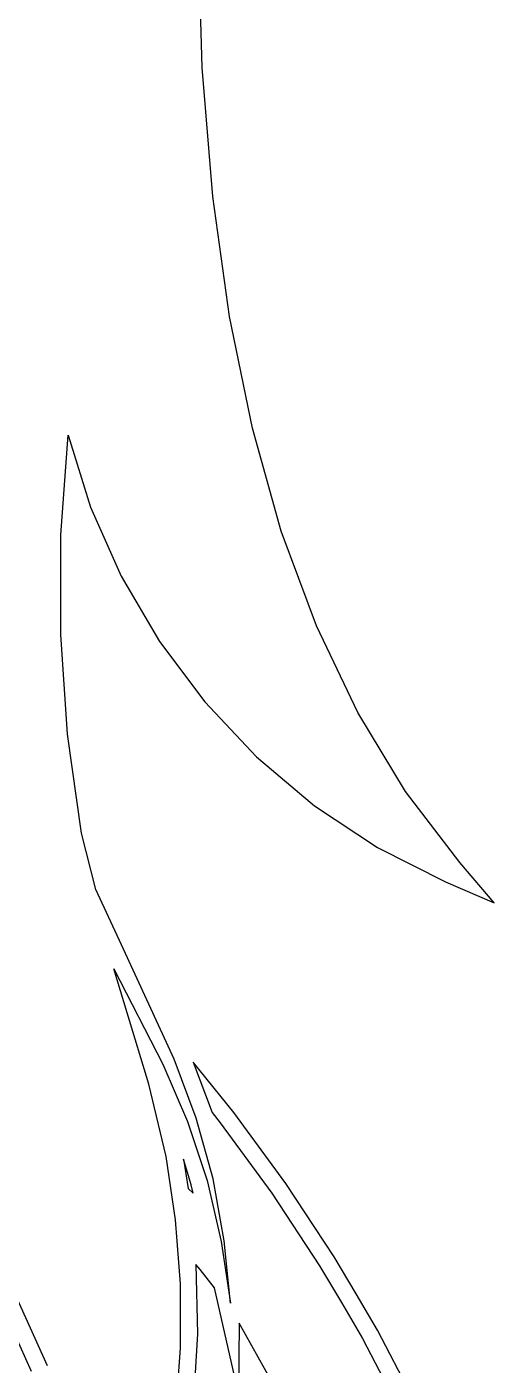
# Model space of a CAD drawing. Extents: x 0 to 151, y 0 to 357.
# Drawn here: x 126.7 to 146.5, y 110.8 to 167.7 of the extents above; entities that cross this region are included whole.
import ezdxf

# ---------------------------------------------------------------- set-up
doc = ezdxf.new("R2010")
doc.units = 0

msp = doc.modelspace()

# ---------------------------------------------------------------- linework, layer by layer
at = {"layer": 'Layer 1'}
for p, q in [((134.127672, 166.00098), (133.972215, 171.341894)), ((134.579909, 160.520632), (134.127672, 166.00098)), ((135.288872, 155.414121), (134.579909, 160.520632)), ((136.256967, 150.674039), (135.288872, 155.414121)), ((128.122626, 146.13848), (128.429252, 150.3752)), ((128.429252, 150.3752), (129.380298, 147.309288)), ((137.486598, 146.292974), (136.256967, 150.674039)), ((129.380298, 147.309288), (130.680899, 144.376151)), ((138.98017, 142.263516), (137.486598, 146.292974)), ((128.114724, 141.895928), (128.122626, 146.13848)), ((130.680899, 144.376151), (132.306666, 141.608264)), ((140.740086, 138.578254), (138.98017, 142.263516)), ((128.405023, 137.663312), (128.114724, 141.895928)), ((132.306666, 141.608264), (134.233208, 139.038101)), ((134.233208, 139.038101), (136.436138, 136.698138)), ((142.768752, 135.229779), (140.740086, 138.578254)), ((128.992996, 133.4564), (128.405023, 137.663312)), ((136.436138, 136.698138), (138.891064, 134.62085)), ((145.068572, 132.21068), (142.768752, 135.229779)), ((138.891064, 134.62085), (141.573599, 132.838713)), ((129.606166, 131.06207), (128.992996, 133.4564)), ((141.573599, 132.838713), (144.459352, 131.3842)), ((146.532932, 130.49362), (145.068572, 132.21068)), ((130.691266, 128.7031), (129.606166, 131.06207)), ((144.459352, 131.3842), (146.532932, 130.49362)), ((132.940576, 123.84546), (130.691266, 128.7031)), ((130.94267, 125.81145), (130.364854, 127.68484)), ((130.364854, 127.68484), (132.457484, 123.63411)), ((131.85828, 122.782909), (130.94267, 125.81145)), ((132.457484, 123.63411), (133.500241, 121.202332)), ((133.872612, 121.335336), (132.940576, 123.84546)), ((135.471142, 121.581613), (133.748162, 123.722723)), ((133.748162, 123.722723), (134.542552, 121.581013)), ((132.591, 119.705), (131.85828, 122.782909)), ((133.500241, 121.202332), (134.332344, 118.69066)), ((134.588046, 118.75511), (133.872612, 121.335336)), ((134.542552, 121.581013), (134.894697, 121.136539)), ((137.678969, 118.567785), (135.471142, 121.581613)), ((134.894697, 121.136539), (137.08056, 118.152875)), ((132.998068, 117.010871), (132.591, 119.705)), ((133.655715, 118.500602), (133.326221, 119.592052)), ((133.326221, 119.592052), (133.526491, 118.350272)), ((133.735, 118.15), (133.655715, 118.500602)), ((134.332344, 118.69066), (134.927878, 116.101814)), ((135.056955, 116.129191), (134.588046, 118.75511)), ((139.730892, 115.445723), (137.678969, 118.567785)), ((133.526491, 118.350272), (133.735, 118.15)), ((133.735, 118.15), (133.735, 118.15)), ((137.08056, 118.152875), (139.112, 115.062)), ((133.203693, 114.297691), (132.998068, 117.010871)), ((134.927878, 116.101814), (135.325633, 113.4753)), ((135.325633, 113.4753), (135.056955, 116.129191)), ((134.041956, 114.906201), (133.859878, 115.121745)), ((133.859878, 115.121745), (133.926533, 112.17267)), ((139.112, 115.062), (140.046767, 113.50051)), ((140.674239, 113.869983), (139.730892, 115.445723)), ((125.895051, 114.459306), (127.534979, 110.817499)), ((134.645, 114.13), (134.041956, 114.906201)), ((126.87583, 110.572), (125.272586, 114.131827)), ((133.207443, 111.576732), (133.203693, 114.297691)), ((135.6618, 109.639477), (134.645, 114.13)), ((134.645, 114.13), (134.645, 114.13)), ((141.570054, 112.324443), (140.674239, 113.869983)), ((140.046767, 113.50051), (140.936049, 111.9663)), ((133.926533, 112.17267), (133.750731, 109.228085)), ((135.694061, 112.626637), (135.6618, 109.639477)), ((137.308035, 109.733949), (135.694061, 112.626637)), ((143.340224, 108.946953), (141.570054, 112.324443)), ((133.008881, 108.859269), (133.207443, 111.576732)), ((140.936049, 111.9663), (142.686319, 108.62682))]:
    msp.add_line(p, q, dxfattribs=at)

doc.saveas('drawing.dxf')
